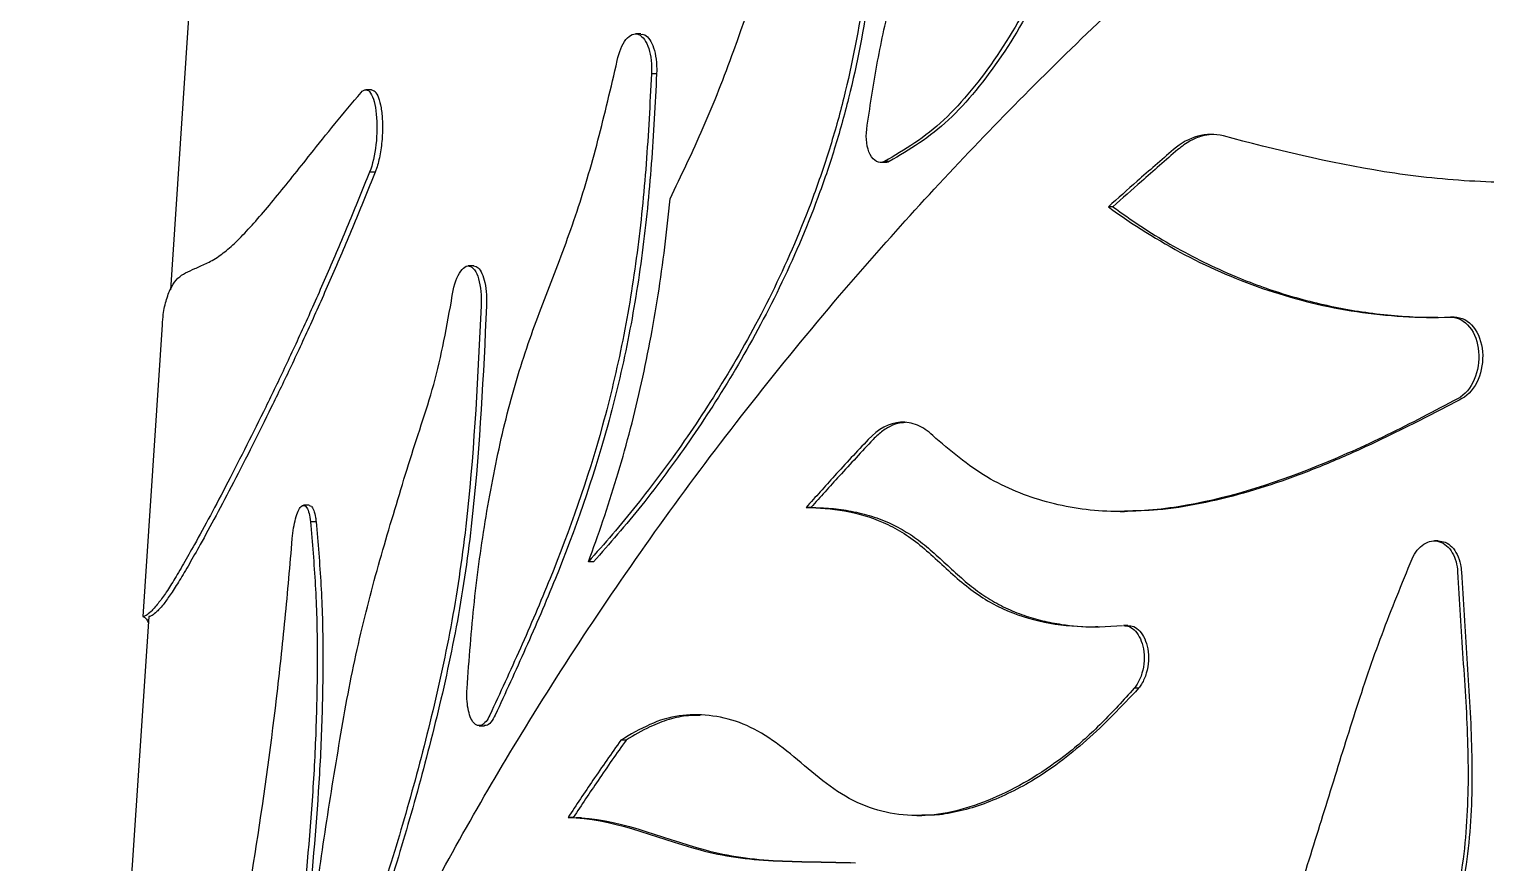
# Model space of a CAD drawing. Header units: millimetres. Extents: x 10 to 459, y 8 to 584.
# Drawn here: x 154.32 to 166.7, y 361.86 to 368.94 of the extents above; entities that cross this region are included whole.
import ezdxf

# ---------------------------------------------------------------- set-up
doc = ezdxf.new("R2010")
doc.units = ezdxf.units.MM
doc.layers.add('OUTLINE', color=7, linetype='Continuous', lineweight=25)

msp = doc.modelspace()

# ---------------------------------------------------------------- linework, layer by layer
at = {"layer": 'OUTLINE'}
for p, q in [((155.735, 369.982), (155.518, 366.725)), ((159.516, 368.901), (159.471, 368.901)), ((159.65, 368.561), (159.607, 368.561)), ((157.227, 368.426), (157.178, 368.426)), ((157.259, 367.726), (157.211, 367.726)), ((161.549, 367.809), (161.581, 367.809)), ((161.628, 367.816), (161.588, 367.816)), ((163.528, 367.431), (163.49, 367.431)), ((158.096, 366.929), (158.049, 366.929)), ((166.43, 366.493), (166.397, 366.493)), ((155.449, 366.429), (155.284, 363.949)), ((156.698, 364.894), (156.649, 364.894)), ((160.962, 364.875), (160.921, 364.875)), ((156.756, 364.755), (156.708, 364.755)), ((163.589, 364.842), (163.628, 364.842)), ((166.294, 364.592), (166.261, 364.592)), ((159.114, 364.413), (159.07, 364.413)), ((155.334, 363.949), (155.045, 359.615)), ((163.656, 363.874), (163.618, 363.874)), ((163.747, 363.339), (163.71, 363.339)), ((158.141, 363.021), (158.187, 363.021)), ((159.391, 362.899), (159.347, 362.899)), ((158.942, 362.24), (158.898, 362.24)), ((159.011, 362.239), (158.967, 362.239)), ((161.861, 362.257), (161.903, 362.257))]:
    msp.add_line(p, q, dxfattribs=at)
for points, knots in [([(154.317, 349.412), (154.318, 349.422), (154.337, 349.772), (154.396, 350.437), (154.497, 351.408), (154.628, 352.351), (154.786, 353.273), (154.972, 354.177), (155.189, 355.072), (155.435, 355.963), (155.712, 356.854), (156.018, 357.744), (156.352, 358.632), (156.716, 359.514), (157.111, 360.388), (157.538, 361.252), (157.999, 362.106), (158.518, 362.991), (159.101, 363.905), (159.755, 364.846), (160.454, 365.771), (161.152, 366.623), (161.841, 367.404), (162.511, 368.118), (163.213, 368.819), (163.943, 369.505), (164.456, 369.95), (164.712, 370.173)], [0, 0, 0, 0, 0.001236, 0.042567, 0.083908, 0.125241, 0.166156, 0.207077, 0.247993, 0.289099, 0.330211, 0.371317, 0.412228, 0.453144, 0.494054, 0.535189, 0.576331, 0.617465, 0.664828, 0.712215, 0.7596, 0.806959, 0.845553, 0.884171, 0.922796, 0.96141, 1, 1, 1, 1]), ([(161.506, 370.173), (161.47, 369.55), (161.387, 368.943), (161.204, 368.209), (161.163, 368.063), (161.075, 367.781), (161.028, 367.644), (160.879, 367.242), (160.769, 366.987), (160.533, 366.5), (160.407, 366.269), (160.15, 365.836), (160.019, 365.633), (159.752, 365.249), (159.617, 365.067), (159.344, 364.724), (159.205, 364.568), (159.07, 364.413)], [0, 0, 0, 0, 0.25, 0.25, 0.3125, 0.3125, 0.375, 0.375, 0.5, 0.5, 0.625, 0.625, 0.75, 0.75, 0.875, 0.875, 1, 1, 1, 1]), ([(161.546, 370.169), (161.511, 369.548), (161.428, 368.941), (161.245, 368.208), (161.204, 368.062), (161.117, 367.78), (161.07, 367.643), (160.921, 367.241), (160.811, 366.987), (160.575, 366.5), (160.449, 366.269), (160.193, 365.836), (160.062, 365.633), (159.795, 365.249), (159.66, 365.067), (159.388, 364.724), (159.249, 364.568), (159.114, 364.413)], [0, 0, 0, 0, 0.25, 0.25, 0.3125, 0.3125, 0.375, 0.375, 0.5, 0.5, 0.625, 0.625, 0.75, 0.75, 0.875, 0.875, 1, 1, 1, 1]), ([(159.764, 367.498), (159.859, 367.697), (159.956, 367.896), (160.138, 368.314), (160.224, 368.533), (160.47, 369.209), (160.614, 369.68), (160.736, 370.173)], [0, 0, 0, 0, 0.25, 0.25, 0.5, 0.5, 1, 1, 1, 1]), ([(161.436, 368.09), (161.463, 368.272), (161.49, 368.455), (161.555, 368.814), (161.593, 368.99), (161.727, 369.511), (161.837, 369.849), (161.963, 370.173)], [0, 0, 0, 0, 0.25, 0.25, 0.5, 0.5, 1, 1, 1, 1]), ([(163.223, 370.173), (163.133, 369.903), (163.036, 369.641), (162.812, 369.152), (162.685, 368.925), (162.402, 368.507), (162.251, 368.321), (162.012, 368.095), (161.928, 368.031), (161.759, 367.916), (161.673, 367.866), (161.588, 367.816)], [0, 0, 0, 0, 0.25, 0.25, 0.5, 0.5, 0.75, 0.75, 0.875, 0.875, 1, 1, 1, 1]), ([(163.26, 370.169), (163.17, 369.9), (163.073, 369.639), (162.85, 369.151), (162.724, 368.923), (162.441, 368.506), (162.291, 368.32), (162.051, 368.095), (161.968, 368.031), (161.799, 367.916), (161.713, 367.866), (161.628, 367.816)], [0, 0, 0, 0, 0.25, 0.25, 0.5, 0.5, 0.75, 0.75, 0.875, 0.875, 1, 1, 1, 1]), ([(170.031, 369.52), (169.94, 369.394), (169.85, 369.267), (169.662, 369.023), (169.565, 368.907), (169.361, 368.688), (169.254, 368.584), (169.034, 368.389), (168.919, 368.296), (168.567, 368.044), (168.323, 367.913), (167.945, 367.777), (167.815, 367.742), (167.56, 367.688), (167.433, 367.67), (167.054, 367.634), (166.805, 367.635), (166.313, 367.665), (166.071, 367.692), (165.361, 367.804), (164.907, 367.917), (164.467, 368.033)], [0, 0, 0, 0, 0.0625, 0.0625, 0.125, 0.125, 0.1875, 0.1875, 0.25, 0.25, 0.375, 0.375, 0.4375, 0.4375, 0.5, 0.5, 0.625, 0.625, 0.75, 0.75, 1, 1, 1, 1]), ([(159.315, 368.673), (159.331, 368.746), (159.357, 368.81), (159.423, 368.893), (159.462, 368.91), (159.533, 368.881), (159.564, 368.836), (159.602, 368.715), (159.61, 368.639), (159.607, 368.561)], [0, 0, 0, 0, 0.25, 0.25, 0.5, 0.5, 0.75, 0.75, 1, 1, 1, 1]), ([(159.515, 368.896), (159.523, 368.897), (159.548, 368.9), (159.584, 368.867), (159.62, 368.804), (159.645, 368.711), (159.652, 368.626), (159.651, 368.574), (159.65, 368.561)], [0, 0, 0, 0, 0.099043, 0.291524, 0.488934, 0.69919, 0.926205, 1, 1, 1, 1]), ([(158.039, 363.337), (158.057, 363.584), (158.075, 363.831), (158.128, 364.319), (158.161, 364.561), (158.241, 365.039), (158.287, 365.277), (158.393, 365.73), (158.453, 365.946), (158.588, 366.359), (158.663, 366.557), (158.815, 366.95), (158.892, 367.148), (159.03, 367.561), (159.094, 367.775), (159.21, 368.218), (159.262, 368.445), (159.315, 368.673)], [0, 0, 0, 0, 0.125, 0.125, 0.25, 0.25, 0.375, 0.375, 0.5, 0.5, 0.625, 0.625, 0.75, 0.75, 0.875, 0.875, 1, 1, 1, 1]), ([(159.607, 368.561), (159.593, 368.306), (159.58, 368.05), (159.542, 367.542), (159.517, 367.29), (159.451, 366.79), (159.411, 366.543), (159.313, 366.052), (159.255, 365.808), (159.063, 365.107), (158.909, 364.679), (158.663, 364.07), (158.578, 363.872), (158.406, 363.486), (158.319, 363.299), (158.233, 363.111)], [0, 0, 0, 0, 0.125, 0.125, 0.25, 0.25, 0.375, 0.375, 0.5, 0.5, 0.75, 0.75, 0.875, 0.875, 1, 1, 1, 1]), ([(159.65, 368.561), (159.637, 368.306), (159.624, 368.05), (159.586, 367.543), (159.561, 367.291), (159.495, 366.791), (159.455, 366.543), (159.357, 366.053), (159.299, 365.808), (159.107, 365.107), (158.954, 364.679), (158.708, 364.07), (158.623, 363.872), (158.451, 363.486), (158.365, 363.299), (158.279, 363.111)], [0, 0, 0, 0, 0.125, 0.125, 0.25, 0.25, 0.375, 0.375, 0.5, 0.5, 0.75, 0.75, 0.875, 0.875, 1, 1, 1, 1]), ([(155.451, 366.429), (155.452, 366.459), (155.457, 366.536), (155.483, 366.646), (155.525, 366.755), (155.58, 366.828), (155.645, 366.871), (155.724, 366.905), (155.818, 366.945), (155.921, 367.001), (156.032, 367.089), (156.148, 367.203), (156.274, 367.344), (156.41, 367.506), (156.555, 367.685), (156.722, 367.895), (156.914, 368.136), (157.063, 368.314), (157.138, 368.402)], [0, 0, 0, 0, 0.045103, 0.118506, 0.191887, 0.257709, 0.323591, 0.389517, 0.455412, 0.521245, 0.577133, 0.633104, 0.689184, 0.745337, 0.801476, 0.857476, 0.928717, 1, 1, 1, 1]), ([(157.138, 368.402), (157.166, 368.435), (157.195, 368.433), (157.243, 368.363), (157.26, 368.297), (157.276, 368.139), (157.275, 368.046), (157.255, 367.872), (157.236, 367.789), (157.211, 367.726)], [0, 0, 0, 0, 0.25, 0.25, 0.5, 0.5, 0.75, 0.75, 1, 1, 1, 1]), ([(157.226, 368.424), (157.237, 368.422), (157.259, 368.417), (157.288, 368.361), (157.31, 368.275), (157.322, 368.158), (157.32, 368.021), (157.306, 367.902), (157.287, 367.814), (157.273, 367.763), (157.263, 367.736), (157.259, 367.726)], [0, 0, 0, 0, 0.112047, 0.234193, 0.361897, 0.499294, 0.646914, 0.802189, 0.879437, 0.956682, 1, 1, 1, 1]), ([(161.588, 367.816), (161.542, 367.795), (161.494, 367.82), (161.436, 367.931), (161.427, 368.012), (161.436, 368.09)], [0, 0, 0, 0, 0.5, 0.5, 1, 1, 1, 1]), ([(164.367, 368.044), (164.339, 368.041), (164.278, 368.034), (164.18, 367.993), (164.115, 367.944), (164.08, 367.917)], [0, 0, 0, 0, 0.2785889, 0.6156915, 1, 1, 1, 1]), ([(164.043, 367.917), (163.992, 367.872), (163.94, 367.827), (163.888, 367.783), (163.837, 367.738), (163.785, 367.693), (163.734, 367.648), (163.652, 367.576), (163.571, 367.503), (163.49, 367.431)], [0, 0, 0, 0, 0.0002576253, 0.0002576253, 0.0002576253, 0.0005152506, 0.0005152506, 0.0005152506, 0.0009278929, 0.0009278929, 0.0009278929, 0.0009278929]), ([(164.08, 367.917), (164.028, 367.872), (163.977, 367.827), (163.925, 367.782), (163.874, 367.737), (163.822, 367.692), (163.771, 367.647), (163.69, 367.575), (163.608, 367.503), (163.528, 367.431)], [0, 0, 0, 0, 0.0002576253, 0.0002576253, 0.0002576253, 0.0005152506, 0.0005152506, 0.0005152506, 0.0009268384, 0.0009268384, 0.0009268384, 0.0009268384]), ([(157.211, 367.726), (157.15, 367.576), (157.027, 367.277), (156.847, 366.852), (156.669, 366.449), (156.495, 366.075), (156.327, 365.724), (156.162, 365.394), (156.004, 365.085), (155.855, 364.802), (155.73, 364.574), (155.628, 364.393), (155.545, 364.253), (155.473, 364.14), (155.406, 364.048), (155.35, 363.986), (155.308, 363.955), (155.286, 363.947), (155.281, 363.951), (155.294, 363.945), (155.312, 363.933), (155.328, 363.903), (155.33, 363.899)], [0, 0, 0, 0, 0.05061, 0.101237, 0.151821, 0.203599, 0.255414, 0.307194, 0.363689, 0.420228, 0.476719, 0.520539, 0.564416, 0.608284, 0.652092, 0.708474, 0.764912, 0.821336, 0.877588, 0.933846, 0.990065, 1, 1, 1, 1]), ([(157.259, 367.726), (157.197, 367.576), (157.075, 367.276), (156.895, 366.851), (156.717, 366.448), (156.543, 366.073), (156.374, 365.723), (156.21, 365.392), (156.052, 365.083), (155.903, 364.801), (155.779, 364.573), (155.677, 364.392), (155.594, 364.253), (155.522, 364.14), (155.456, 364.047), (155.4, 363.986), (155.359, 363.954), (155.336, 363.947), (155.336, 363.949), (155.335, 363.949)], [0, 0, 0, 0, 0.058572, 0.117164, 0.175707, 0.235635, 0.295607, 0.355537, 0.420822, 0.486157, 0.551437, 0.60208, 0.652788, 0.703485, 0.754113, 0.819193, 0.884337, 0.949466, 1, 1, 1, 1]), ([(161.628, 367.816), (161.613, 367.81), (161.597, 367.803), (161.582, 367.81), (161.581, 367.811)], [0, 0, 0, 0, 0.9033234, 1, 1, 1, 1]), ([(159.07, 364.413), (159.155, 364.642), (159.236, 364.879), (159.385, 365.371), (159.452, 365.625), (159.57, 366.147), (159.621, 366.413), (159.705, 366.95), (159.738, 367.223), (159.764, 367.498)], [0, 0, 0, 0, 0.25, 0.25, 0.5, 0.5, 0.75, 0.75, 1, 1, 1, 1]), ([(163.49, 367.431), (163.698, 367.279), (163.915, 367.143), (164.366, 366.905), (164.602, 366.804), (165.089, 366.641), (165.342, 366.579), (165.86, 366.501), (166.125, 366.485), (166.397, 366.493)], [0, 0, 0, 0, 0.25, 0.25, 0.5, 0.5, 0.75, 0.75, 1, 1, 1, 1]), ([(163.528, 367.431), (163.607, 367.375), (163.764, 367.263), (164.011, 367.112), (164.266, 366.975), (164.584, 366.828), (164.896, 366.712), (165.2, 366.626), (165.435, 366.573), (165.676, 366.532), (165.923, 366.505), (166.128, 366.491), (166.251, 366.493), (166.29, 366.493)], [0, 0, 0, 0, 0.098471, 0.196939, 0.296059, 0.395179, 0.55518, 0.635638, 0.716095, 0.798101, 0.880106, 0.962725, 1, 1, 1, 1]), ([(157.906, 366.63), (157.916, 366.713), (157.935, 366.79), (157.991, 366.903), (158.025, 366.933), (158.09, 366.922), (158.119, 366.881), (158.155, 366.756), (158.162, 366.673), (158.159, 366.589)], [0, 0, 0, 0, 0.25, 0.25, 0.5, 0.5, 0.75, 0.75, 1, 1, 1, 1]), ([(158.095, 366.928), (158.109, 366.925), (158.135, 366.919), (158.168, 366.867), (158.193, 366.788), (158.206, 366.691), (158.205, 366.621), (158.205, 366.589)], [0, 0, 0, 0, 0.194557, 0.390859, 0.596284, 0.815569, 1, 1, 1, 1]), ([(156.665, 360.651), (156.687, 360.925), (156.71, 361.198), (156.774, 361.735), (156.814, 362), (156.896, 362.527), (156.939, 362.789), (157.029, 363.309), (157.079, 363.563), (157.194, 364.05), (157.257, 364.285), (157.357, 364.63), (157.391, 364.744), (157.46, 364.972), (157.494, 365.087), (157.564, 365.313), (157.6, 365.425), (157.673, 365.648), (157.71, 365.76), (157.777, 365.995), (157.806, 366.118), (157.859, 366.371), (157.882, 366.5), (157.906, 366.63)], [0, 0, 0, 0, 0.125, 0.125, 0.25, 0.25, 0.375, 0.375, 0.5, 0.5, 0.625, 0.625, 0.6875, 0.6875, 0.75, 0.75, 0.8125, 0.8125, 0.875, 0.875, 0.9375, 0.9375, 1, 1, 1, 1]), ([(158.159, 366.589), (158.131, 366.001), (158.103, 365.412), (158.009, 364.532), (157.969, 364.244), (157.87, 363.686), (157.811, 363.414), (157.683, 362.879), (157.615, 362.62), (157.474, 362.118), (157.4, 361.875), (157.249, 361.405), (157.171, 361.177), (157.01, 360.745), (156.925, 360.543), (156.842, 360.342)], [0, 0, 0, 0, 0.25, 0.25, 0.375, 0.375, 0.5, 0.5, 0.625, 0.625, 0.75, 0.75, 0.875, 0.875, 1, 1, 1, 1]), ([(158.205, 366.589), (158.177, 366.001), (158.149, 365.413), (158.055, 364.532), (158.016, 364.245), (157.916, 363.687), (157.858, 363.415), (157.729, 362.88), (157.661, 362.621), (157.52, 362.118), (157.447, 361.875), (157.296, 361.405), (157.218, 361.177), (157.057, 360.745), (156.972, 360.543), (156.889, 360.342)], [0, 0, 0, 0, 0.25, 0.25, 0.375, 0.375, 0.5, 0.5, 0.625, 0.625, 0.75, 0.75, 0.875, 0.875, 1, 1, 1, 1]), ([(166.397, 366.493), (166.458, 366.495), (166.517, 366.463), (166.603, 366.355), (166.63, 366.279), (166.643, 366.12), (166.631, 366.036), (166.569, 365.892), (166.52, 365.833), (166.462, 365.801)], [0, 0, 0, 0, 0.25, 0.25, 0.5, 0.5, 0.75, 0.75, 1, 1, 1, 1]), ([(166.43, 366.493), (166.491, 366.495), (166.55, 366.463), (166.636, 366.355), (166.663, 366.278), (166.676, 366.12), (166.663, 366.036), (166.602, 365.892), (166.553, 365.833), (166.495, 365.801)], [0, 0, 0, 0, 0.25, 0.25, 0.5, 0.5, 0.75, 0.75, 1, 1, 1, 1]), ([(157.239, 345.09), (157.34, 345.332), (157.443, 345.574), (157.648, 346.064), (157.751, 346.312), (158.065, 347.056), (158.277, 347.555), (158.718, 348.548), (158.945, 349.04), (159.425, 350.003), (159.678, 350.473), (160.203, 351.4), (160.476, 351.857), (161.037, 352.77), (161.324, 353.226), (162.204, 354.597), (162.818, 355.507), (164.127, 357.279), (164.818, 358.145), (166.264, 359.862), (167.017, 360.708), (168.217, 361.93), (168.628, 362.329), (169.47, 363.115), (169.899, 363.503), (170.78, 364.264), (171.234, 364.632), (171.959, 365.119), (172.207, 365.271), (172.719, 365.537), (172.986, 365.645), (173.257, 365.75)], [0, 0, 0, 0, 0.03125, 0.03125, 0.0625, 0.0625, 0.125, 0.125, 0.1875, 0.1875, 0.25, 0.25, 0.3125, 0.3125, 0.375, 0.375, 0.5, 0.5, 0.625, 0.625, 0.75, 0.75, 0.8125, 0.8125, 0.875, 0.875, 0.9375, 0.9375, 0.96875, 0.96875, 1, 1, 1, 1]), ([(166.462, 365.801), (166.26, 365.695), (166.06, 365.589), (165.66, 365.395), (165.461, 365.306), (164.864, 365.065), (164.469, 364.943), (163.891, 364.852), (163.7, 364.837), (163.322, 364.848), (163.14, 364.876), (162.789, 364.972), (162.62, 365.039), (162.296, 365.231), (162.145, 365.359), (161.997, 365.487)], [0, 0, 0, 0, 0.125, 0.125, 0.25, 0.25, 0.5, 0.5, 0.625, 0.625, 0.75, 0.75, 0.875, 0.875, 1, 1, 1, 1]), ([(166.495, 365.801), (166.37, 365.735), (166.12, 365.605), (165.748, 365.423), (165.378, 365.256), (165.008, 365.112), (164.638, 364.993), (164.271, 364.904), (163.932, 364.849), (163.721, 364.847), (163.628, 364.845)], [0, 0, 0, 0, 0.127859, 0.255801, 0.383659, 0.511403, 0.640298, 0.769495, 0.898527, 1, 1, 1, 1]), ([(161.997, 365.487), (161.956, 365.526), (161.913, 365.556), (161.821, 365.594), (161.772, 365.603), (161.629, 365.594), (161.533, 365.542), (161.449, 365.453)], [0, 0, 0, 0, 0.25, 0.25, 0.5, 0.5, 1, 1, 1, 1]), ([(161.765, 365.597), (161.743, 365.596), (161.692, 365.592), (161.613, 365.556), (161.543, 365.507), (161.504, 365.467), (161.49, 365.453)], [0, 0, 0, 0, 0.2309012, 0.5320889, 0.8333746, 1, 1, 1, 1]), ([(161.449, 365.453), (161.401, 365.402), (161.353, 365.35), (161.305, 365.299), (161.257, 365.247), (161.209, 365.195), (161.162, 365.144), (161.081, 365.054), (161.001, 364.965), (160.921, 364.875)], [0, 0, 0, 0, 0.000279926, 0.000279926, 0.000279926, 0.000559852, 0.000559852, 0.000559852, 0.001040844, 0.001040844, 0.001040844, 0.001040844]), ([(161.49, 365.453), (161.441, 365.402), (161.393, 365.35), (161.346, 365.298), (161.298, 365.247), (161.25, 365.195), (161.203, 365.143), (161.122, 365.054), (161.042, 364.965), (160.962, 364.875)], [0, 0, 0, 0, 0.000279926, 0.000279926, 0.000279926, 0.000559852, 0.000559852, 0.000559852, 0.001039722, 0.001039722, 0.001039722, 0.001039722]), ([(156.554, 364.613), (156.559, 364.674), (156.569, 364.732), (156.594, 364.829), (156.611, 364.866), (156.645, 364.901), (156.663, 364.897), (156.692, 364.85), (156.702, 364.807), (156.708, 364.755)], [0, 0, 0, 0, 0.25, 0.25, 0.5, 0.5, 0.75, 0.75, 1, 1, 1, 1]), ([(156.697, 364.892), (156.704, 364.891), (156.718, 364.89), (156.737, 364.853), (156.75, 364.804), (156.755, 364.767), (156.756, 364.755)], [0, 0, 0, 0, 0.231989, 0.533912, 0.850216, 1, 1, 1, 1]), ([(160.921, 364.875), (161.137, 364.873), (161.359, 364.844), (161.682, 364.702), (161.787, 364.638), (161.989, 364.474), (162.086, 364.378), (162.288, 364.2), (162.393, 364.12), (162.617, 363.998), (162.734, 363.954), (163.096, 363.86), (163.35, 363.85), (163.609, 363.874)], [0, 0, 0, 0, 0.25, 0.25, 0.375, 0.375, 0.5, 0.5, 0.625, 0.625, 0.75, 0.75, 1, 1, 1, 1]), ([(160.962, 364.875), (161.019, 364.874), (161.133, 364.871), (161.305, 364.847), (161.478, 364.805), (161.64, 364.742), (161.79, 364.66), (161.927, 364.56), (162.059, 364.443), (162.19, 364.32), (162.324, 364.203), (162.466, 364.101), (162.615, 364.02), (162.77, 363.957), (162.929, 363.91), (163.127, 363.875), (163.284, 363.858), (163.388, 363.863), (163.399, 363.864)], [0, 0, 0, 0, 0.071365, 0.142712, 0.214241, 0.285742, 0.346241, 0.406734, 0.466996, 0.52728, 0.587637, 0.647949, 0.70839, 0.768842, 0.829213, 0.889593, 0.988368, 1, 1, 1, 1]), ([(156.708, 364.755), (156.723, 364.577), (156.739, 364.399), (156.76, 364.032), (156.765, 363.843), (156.766, 363.455), (156.763, 363.255), (156.75, 362.857), (156.74, 362.659), (156.701, 362.064), (156.665, 361.669), (156.573, 360.882), (156.518, 360.496), (156.393, 359.749), (156.323, 359.384), (156.167, 358.689), (156.084, 358.366), (155.952, 357.924), (155.906, 357.784), (155.815, 357.523), (155.77, 357.402), (155.68, 357.185), (155.635, 357.09), (155.546, 356.924), (155.503, 356.852), (155.461, 356.781)], [0, 0, 0, 0, 0.0625, 0.0625, 0.125, 0.125, 0.1875, 0.1875, 0.25, 0.25, 0.375, 0.375, 0.5, 0.5, 0.625, 0.625, 0.75, 0.75, 0.8125, 0.8125, 0.875, 0.875, 0.9375, 0.9375, 1, 1, 1, 1]), ([(156.756, 364.755), (156.771, 364.577), (156.787, 364.399), (156.808, 364.032), (156.813, 363.843), (156.814, 363.455), (156.811, 363.256), (156.798, 362.858), (156.788, 362.66), (156.749, 362.065), (156.713, 361.67), (156.621, 360.883), (156.566, 360.497), (156.441, 359.75), (156.371, 359.385), (156.216, 358.691), (156.133, 358.368), (156.001, 357.926), (155.955, 357.785), (155.864, 357.524), (155.819, 357.403), (155.729, 357.186), (155.684, 357.09), (155.596, 356.924), (155.552, 356.852), (155.51, 356.781)], [0, 0, 0, 0, 0.0625, 0.0625, 0.125, 0.125, 0.1875, 0.1875, 0.25, 0.25, 0.375, 0.375, 0.5, 0.5, 0.625, 0.625, 0.75, 0.75, 0.8125, 0.8125, 0.875, 0.875, 0.9375, 0.9375, 1, 1, 1, 1]), ([(155.811, 359.416), (155.847, 359.621), (155.883, 359.826), (155.955, 360.242), (155.989, 360.454), (156.094, 361.089), (156.169, 361.504), (156.306, 362.363), (156.367, 362.805), (156.447, 363.478), (156.471, 363.704), (156.515, 364.157), (156.535, 364.385), (156.554, 364.613)], [0, 0, 0, 0, 0.125, 0.125, 0.25, 0.25, 0.5, 0.5, 0.75, 0.75, 0.875, 0.875, 1, 1, 1, 1]), ([(166.072, 364.44), (166.096, 364.493), (166.13, 364.537), (166.213, 364.591), (166.261, 364.598), (166.348, 364.572), (166.386, 364.538), (166.44, 364.445), (166.455, 364.388), (166.458, 364.328)], [0, 0, 0, 0, 0.25, 0.25, 0.5, 0.5, 0.75, 0.75, 1, 1, 1, 1]), ([(166.294, 364.59), (166.314, 364.588), (166.356, 364.585), (166.412, 364.543), (166.458, 364.477), (166.484, 364.401), (166.489, 364.349), (166.491, 364.328)], [0, 0, 0, 0, 0.190553, 0.398902, 0.614267, 0.846603, 1, 1, 1, 1]), ([(164.846, 359.012), (164.838, 359.248), (164.831, 359.484), (164.832, 359.957), (164.84, 360.195), (164.887, 360.662), (164.926, 360.893), (165.035, 361.349), (165.102, 361.575), (165.239, 362.022), (165.31, 362.244), (165.448, 362.691), (165.517, 362.915), (165.66, 363.36), (165.734, 363.58), (165.897, 364.013), (165.984, 364.227), (166.072, 364.44)], [0, 0, 0, 0, 0.125, 0.125, 0.25, 0.25, 0.375, 0.375, 0.5, 0.5, 0.625, 0.625, 0.75, 0.75, 0.875, 0.875, 1, 1, 1, 1]), ([(166.458, 364.328), (166.473, 364.082), (166.487, 363.837), (166.52, 363.347), (166.537, 363.101), (166.55, 362.609), (166.548, 362.363), (166.509, 361.871), (166.469, 361.622), (166.366, 361.269), (166.325, 361.153), (166.232, 360.93), (166.18, 360.822), (166.072, 360.61), (166.017, 360.506), (165.906, 360.297), (165.85, 360.193), (165.682, 359.882), (165.567, 359.678), (165.327, 359.282), (165.201, 359.091), (165.075, 358.9)], [0, 0, 0, 0, 0.125, 0.125, 0.25, 0.25, 0.375, 0.375, 0.5, 0.5, 0.5625, 0.5625, 0.625, 0.625, 0.6875, 0.6875, 0.75, 0.75, 0.875, 0.875, 1, 1, 1, 1]), ([(166.491, 364.328), (166.505, 364.082), (166.52, 363.837), (166.552, 363.347), (166.569, 363.102), (166.583, 362.61), (166.581, 362.364), (166.542, 361.872), (166.501, 361.623), (166.398, 361.27), (166.358, 361.154), (166.265, 360.93), (166.213, 360.822), (166.106, 360.611), (166.05, 360.506), (165.939, 360.297), (165.884, 360.193), (165.715, 359.883), (165.601, 359.678), (165.361, 359.282), (165.235, 359.091), (165.11, 358.9)], [0, 0, 0, 0, 0.125, 0.125, 0.25, 0.25, 0.375, 0.375, 0.5, 0.5, 0.5625, 0.5625, 0.625, 0.625, 0.6875, 0.6875, 0.75, 0.75, 0.875, 0.875, 1, 1, 1, 1]), ([(163.618, 363.872), (163.635, 363.871), (163.672, 363.868), (163.723, 363.827), (163.765, 363.761), (163.791, 363.674), (163.797, 363.571), (163.779, 363.466), (163.746, 363.387), (163.719, 363.351), (163.71, 363.339)], [0, 0, 0, 0, 0.1056809, 0.2306109, 0.3580952, 0.492017, 0.6342949, 0.7824295, 0.9320006, 1, 1, 1, 1]), ([(163.655, 363.872), (163.672, 363.871), (163.709, 363.868), (163.76, 363.827), (163.802, 363.762), (163.828, 363.674), (163.834, 363.572), (163.816, 363.466), (163.783, 363.387), (163.756, 363.351), (163.747, 363.339)], [0, 0, 0, 0, 0.105423, 0.230073, 0.357328, 0.491195, 0.633582, 0.782018, 0.931879, 1, 1, 1, 1]), ([(158.233, 363.111), (158.213, 363.068), (158.189, 363.038), (158.139, 363.015), (158.114, 363.023), (158.073, 363.073), (158.057, 363.116), (158.038, 363.218), (158.035, 363.277), (158.039, 363.337)], [0, 0, 0, 0, 0.25, 0.25, 0.5, 0.5, 0.75, 0.75, 1, 1, 1, 1]), ([(163.71, 363.339), (163.618, 363.239), (163.527, 363.139), (163.34, 362.951), (163.245, 362.865), (162.951, 362.634), (162.746, 362.509), (162.441, 362.373), (162.339, 362.336), (162.135, 362.281), (162.033, 362.264), (161.73, 362.248), (161.538, 362.284), (161.264, 362.411), (161.177, 362.466), (161.009, 362.593), (160.928, 362.664), (160.767, 362.798), (160.686, 362.863), (160.522, 362.972), (160.439, 363.016), (160.269, 363.079), (160.182, 363.098), (160.01, 363.117), (159.926, 363.117), (159.757, 363.093), (159.674, 363.067), (159.509, 362.993), (159.427, 362.946), (159.347, 362.899)], [0, 0, 0, 0, 0.0625, 0.0625, 0.125, 0.125, 0.25, 0.25, 0.3125, 0.3125, 0.375, 0.375, 0.5, 0.5, 0.5625, 0.5625, 0.625, 0.625, 0.6875, 0.6875, 0.75, 0.75, 0.8125, 0.8125, 0.875, 0.875, 0.9375, 0.9375, 1, 1, 1, 1]), ([(163.747, 363.339), (163.674, 363.262), (163.529, 363.106), (163.304, 362.894), (163.074, 362.703), (162.85, 362.554), (162.636, 362.44), (162.433, 362.354), (162.23, 362.293), (162.052, 362.259), (161.945, 362.261), (161.903, 362.262)], [0, 0, 0, 0, 0.126558, 0.25343, 0.380024, 0.506203, 0.612537, 0.719194, 0.825751, 0.93195, 1, 1, 1, 1]), ([(158.279, 363.111), (158.267, 363.09), (158.243, 363.047), (158.21, 363.02), (158.192, 363.024), (158.187, 363.025)], [0, 0, 0, 0, 0.4266521, 0.8540307, 1, 1, 1, 1]), ([(160.019, 363.109), (159.987, 363.109), (159.898, 363.109), (159.756, 363.078), (159.577, 363.009), (159.458, 362.939), (159.391, 362.899)], [0, 0, 0, 0, 0.150338, 0.409205, 0.666981, 1, 1, 1, 1]), ([(159.347, 362.899), (159.307, 362.843), (159.267, 362.786), (159.227, 362.729), (159.188, 362.672), (159.148, 362.614), (159.109, 362.557), (159.038, 362.452), (158.967, 362.346), (158.898, 362.24)], [0, 0, 0, 0, 0.00028339, 0.00028339, 0.00028339, 0.00056678, 0.00056678, 0.00056678, 0.001083569, 0.001083569, 0.001083569, 0.001083569]), ([(159.391, 362.899), (159.351, 362.843), (159.311, 362.786), (159.271, 362.729), (159.231, 362.671), (159.192, 362.614), (159.153, 362.556), (159.082, 362.452), (159.012, 362.346), (158.942, 362.24)], [0, 0, 0, 0, 0.00028339, 0.00028339, 0.00028339, 0.00056678, 0.00056678, 0.00056678, 0.001082512, 0.001082512, 0.001082512, 0.001082512]), ([(158.898, 362.24), (159.259, 362.244), (159.624, 362.071), (160.119, 361.939), (160.22, 361.918), (160.427, 361.888), (160.533, 361.879), (160.854, 361.863), (161.074, 361.864), (161.3, 361.856)], [0, 0, 0, 0, 0.5, 0.5, 0.625, 0.625, 0.75, 0.75, 1, 1, 1, 1]), ([(158.942, 362.24), (159.302, 362.244), (159.668, 362.071), (160.162, 361.939), (160.263, 361.918), (160.469, 361.888), (160.574, 361.879), (160.895, 361.863), (161.115, 361.864), (161.341, 361.856)], [0, 0, 0, 0, 0.5, 0.5, 0.625, 0.625, 0.75, 0.75, 1, 1, 1, 1])]:
    msp.add_open_spline(points, degree=3, knots=knots, dxfattribs=at)
msp.add_open_spline([(164.467, 368.033), (164.324, 368.071), (164.172, 368.028), (164.043, 367.917)], degree=3, dxfattribs=at)

doc.saveas('drawing.dxf')
